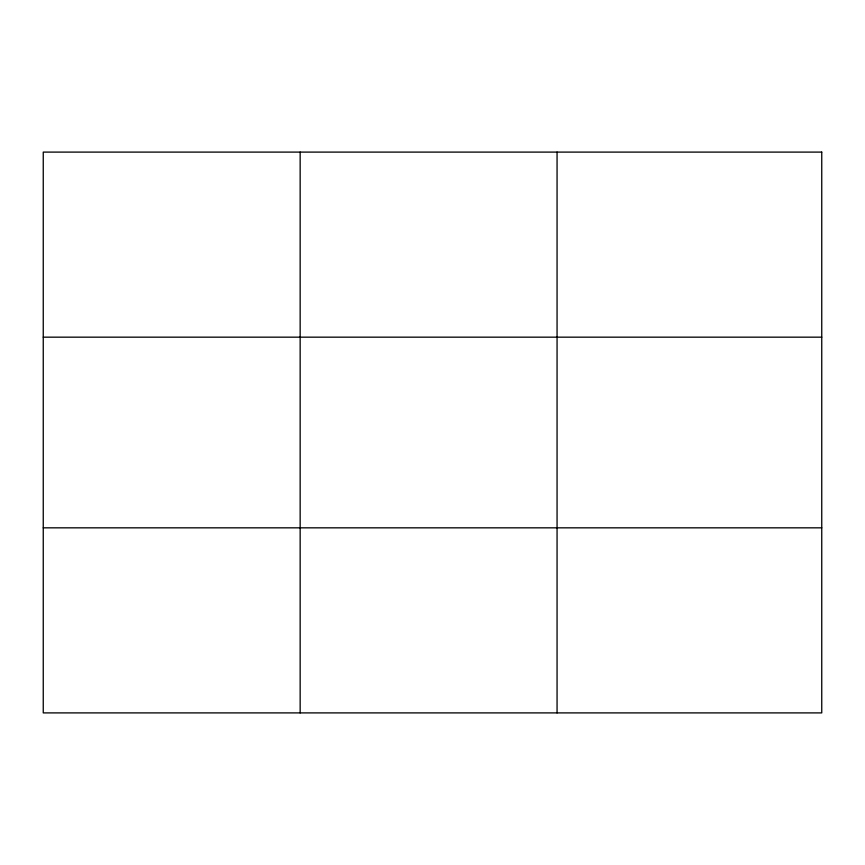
<?xml version="1.0" encoding="UTF-8"?>
<svg xmlns="http://www.w3.org/2000/svg" width="865" height="865" viewBox="0 0 865 865"><rect width="100%" height="100%" fill="white"/><g stroke="black" fill="none" stroke-linecap="round" stroke-linejoin="round"><path stroke-width="1.3" d="M300.155 712.901L300.155 152.099M557.06 712.901L557.06 152.099M43.25 337.166L821.75 337.166M43.25 527.834L821.75 527.834M821.75 152.099L821.75 712.901L43.25 712.901L43.25 152.099L821.75 152.099"/></g></svg>
